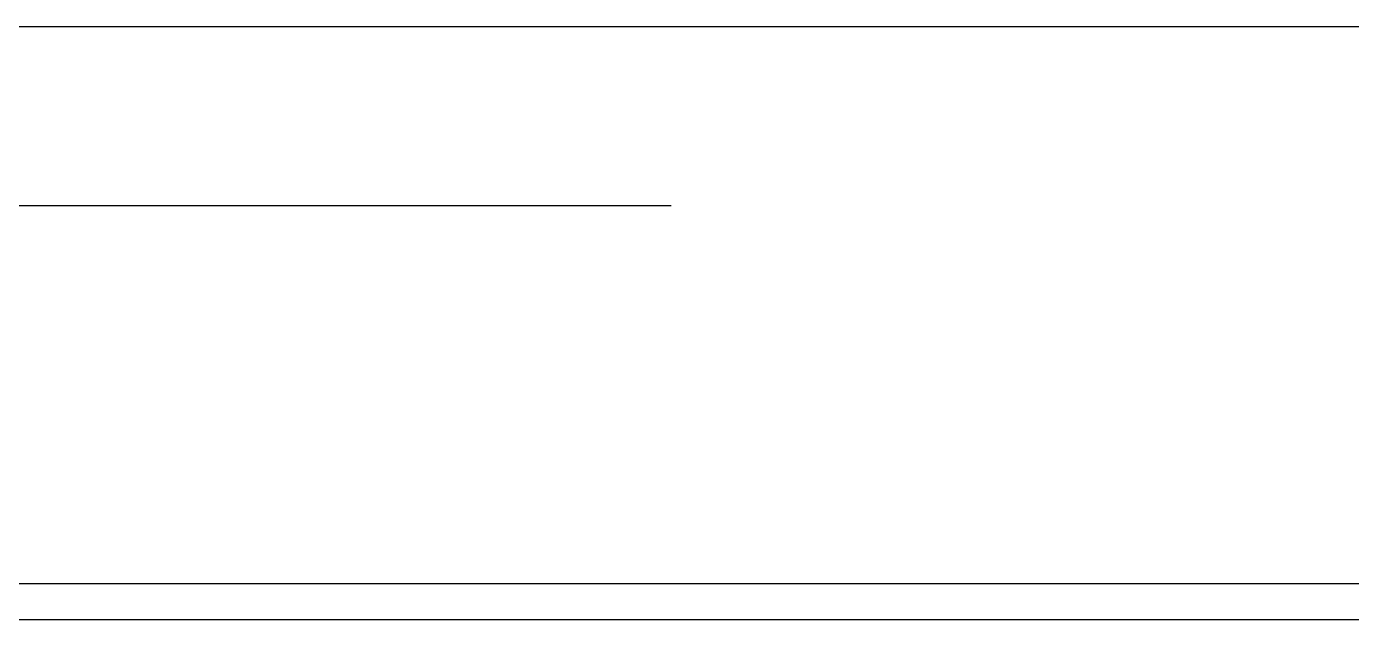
# Model space of a CAD drawing. Header units: metres. Extents: x 2 to 41.8, y 0.2 to 29.5.
# Drawn here: x 7.76 to 18.83, y 0.2 to 5.16 of the extents above; entities that cross this region are included whole.
import ezdxf

# ---------------------------------------------------------------- set-up
doc = ezdxf.new("R2010")
doc.units = ezdxf.units.M

msp = doc.modelspace()

# ---------------------------------------------------------------- linework, layer by layer
for p, q in [((5.626, 5.158), (22.82, 5.158)), ((5.49, 3.66), (8.769, 3.66)), ((8.769, 3.66), (13.144, 3.66)), ((2.308, 0.498), (41.508, 0.498)), ((2.008, 0.198), (41.808, 0.198))]:
    msp.add_line(p, q)

doc.saveas('drawing.dxf')
